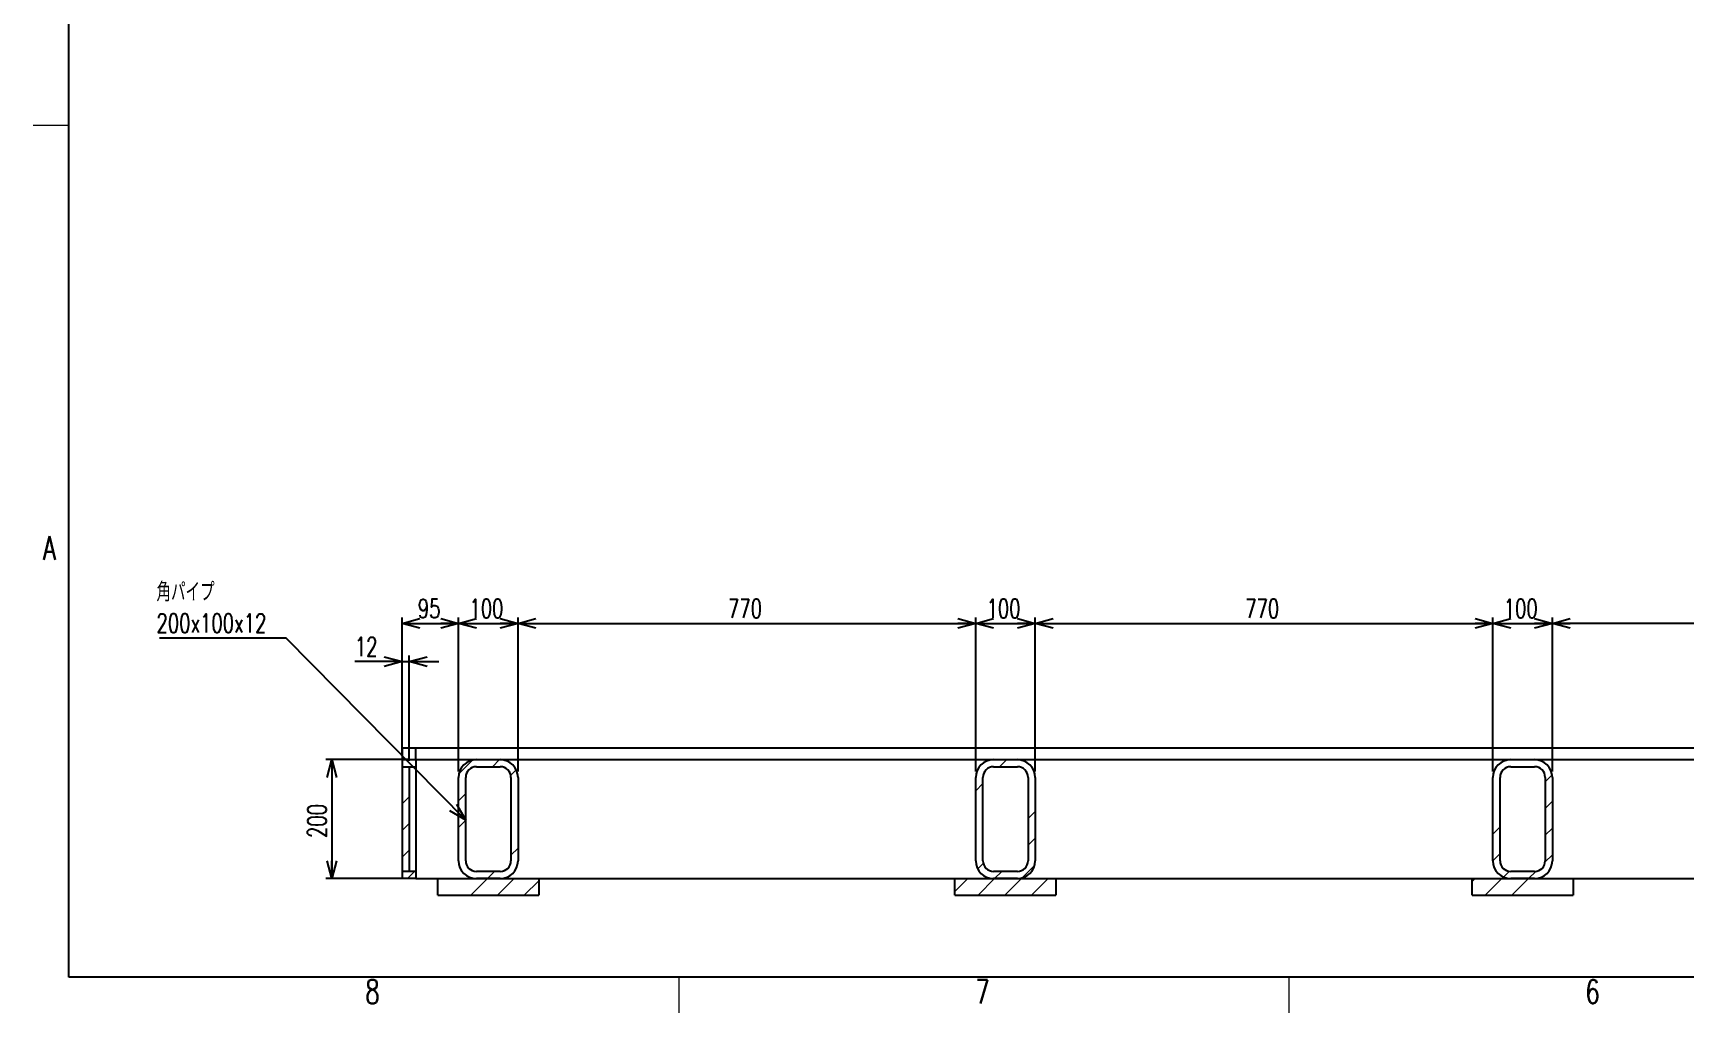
# Model space of a CAD drawing. Header units: millimetres. Extents: x 30 to 8380, y 30 to 5898.
# Drawn here: x 40 to 2819, y 40 to 1687 of the extents above; entities that cross this region are included whole.
import ezdxf

# ---------------------------------------------------------------- set-up
doc = ezdxf.new("R2010")
doc.units = ezdxf.units.MM
doc.header["$LTSCALE"] = 10
doc.layers.add('FORMAT', color=7, linetype='Continuous')
doc.styles.add('SLDTEXTSTYLE0', font='TXT', dxfattribs={"width": 0.7, "bigfont": 'bigfont'})
doc.styles.get("Standard").update_dxf_attribs({"font": 'txt', "bigfont": 'bigfont'})
doc.dimstyles.new('SLDDIMSTYLE2', dxfattribs={"dimtxt": 36.380208, "dimasz": 30, "dimexe": 0, "dimexo": 0.0625, "dimgap": 9.095052, "dimtad": 3, "dimrnd": 1e-09, "dimzin": 12, "dimdsep": 46, "dimtxsty": 'SLDTEXTSTYLE0', "dimblk1": 'OPEN30', "dimblk2": 'OPEN30', "dimsah": 1, "dimcen": 0.09, "dimadec": 0, "dimazin": 3, "dimtfac": 1, "dimtdec": 3, "dimtmove": 0, "dimatfit": 0, "dimldrblk": 'OPEN30', "dimfxl": 1, "dimfrac": 2, "dimtolj": 1, "dimtzin": 12, "dimarcsym": 0})
doc.dimstyles.new('SLDDIMSTYLE3', dxfattribs={"dimtxt": 36.380208, "dimasz": 30, "dimexe": 0, "dimexo": 0.0625, "dimgap": 9.095052, "dimtad": 3, "dimrnd": 1e-09, "dimzin": 12, "dimdsep": 46, "dimtxsty": 'SLDTEXTSTYLE0', "dimblk1": 'OPEN30', "dimblk2": 'OPEN30', "dimsah": 1, "dimcen": 0.09, "dimadec": 0, "dimazin": 3, "dimtfac": 1, "dimtdec": 3, "dimtofl": 0, "dimtmove": 0, "dimatfit": 3, "dimldrblk": 'OPEN30', "dimfxl": 1, "dimfrac": 2, "dimtolj": 1, "dimtzin": 12, "dimarcsym": 0})
doc.dimstyles.new('SLDDIMSTYLE9', dxfattribs={"dimtxt": 0.18, "dimasz": 30, "dimexe": 0, "dimexo": 0.0625, "dimgap": 0, "dimtad": 0, "dimtih": 1, "dimtoh": 1, "dimdec": 0, "dimrnd": 1e-09, "dimzin": 0, "dimdsep": 46, "dimtxsty": 'Standard', "dimblk1": 'OPEN30', "dimblk2": 'OPEN30', "dimsah": 1, "dimcen": 0.09, "dimadec": 0, "dimazin": 0, "dimtfac": 30, "dimtdec": 0, "dimtofl": 0, "dimtmove": 0, "dimatfit": 3, "dimldrblk": 'OPEN30', "dimfxl": 1, "dimfrac": 2, "dimtolj": 1, "dimtzin": 0, "dimarcsym": 0})

# ---------------------------------------------------------------- blocks, each defined once
blk = doc.blocks.new('_Open30')
at = {"color": 0, "linetype": 'ByBlock', "lineweight": -2}
for p, q in [((-1, 0.267949), (0, 0)), ((0, 0), (-1, -0.267949)), ((0, 0), (-1, 0))]:
    blk.add_line(p, q, dxfattribs=at)
blk = doc.blocks.new('_D_173')
at = {"layer": 'FORMAT', "transparency": 16777216}
for p, q in [((2595.9, 445.8), (2595.9, 704.7)), ((3365.9, 694.7), (2595.9, 694.7)), ((3365.9, 445.8), (3365.9, 704.7))]:
    blk.add_line(p, q, dxfattribs=at)
at = {"layer": 'FORMAT', "transparency": 16777216, "xscale": 30, "yscale": 30, "rotation": 180}
blk.add_blockref('_Open30', (2595.9, 694.7, 111), dxfattribs=at)
at = {"layer": 'FORMAT', "transparency": 16777216, "xscale": 30, "yscale": 30}
blk.add_blockref('_Open30', (3365.9, 694.7, 111), dxfattribs=at)
at = {"layer": 'FORMAT', "transparency": 16777216, "insert": (2949.1, 735.7), "char_height": 31.75, "attachment_point": 1, "style": 'SLDTEXTSTYLE0'}
blk.add_mtext('770', dxfattribs=at)
blk = doc.blocks.new('_D_174')
at = {"layer": 'FORMAT', "transparency": 16777216}
for p, q in [((2495.9, 445.8), (2495.9, 704.7)), ((2495.9, 694.7), (2595.9, 694.7)), ((2595.9, 445.8), (2595.9, 704.7))]:
    blk.add_line(p, q, dxfattribs=at)
at = {"layer": 'FORMAT', "transparency": 16777216, "xscale": 30, "yscale": 30, "rotation": 180}
blk.add_blockref('_Open30', (2495.9, 694.7, 111), dxfattribs=at)
at = {"layer": 'FORMAT', "transparency": 16777216, "xscale": 30, "yscale": 30}
blk.add_blockref('_Open30', (2595.9, 694.7, 111), dxfattribs=at)
at = {"layer": 'FORMAT', "transparency": 16777216, "insert": (2514.1, 735.7), "char_height": 31.75, "attachment_point": 1, "style": 'SLDTEXTSTYLE0'}
blk.add_mtext('100', dxfattribs=at)
blk = doc.blocks.new('_D_175')
at = {"layer": 'FORMAT', "transparency": 16777216}
for p, q in [((1725.9, 445.8), (1725.9, 704.7)), ((1725.9, 694.7), (2495.9, 694.7)), ((2495.9, 445.8), (2495.9, 704.7))]:
    blk.add_line(p, q, dxfattribs=at)
at = {"layer": 'FORMAT', "transparency": 16777216, "xscale": 30, "yscale": 30, "rotation": 180}
blk.add_blockref('_Open30', (1725.9, 694.7, 111), dxfattribs=at)
at = {"layer": 'FORMAT', "transparency": 16777216, "xscale": 30, "yscale": 30}
blk.add_blockref('_Open30', (2495.9, 694.7, 111), dxfattribs=at)
at = {"layer": 'FORMAT', "transparency": 16777216, "insert": (2079.1, 735.7), "char_height": 31.75, "attachment_point": 1, "style": 'SLDTEXTSTYLE0'}
blk.add_mtext('770', dxfattribs=at)
blk = doc.blocks.new('_D_176')
at = {"layer": 'FORMAT', "transparency": 16777216}
for p, q in [((1625.9, 445.8), (1625.9, 704.7)), ((1625.9, 694.7), (1725.9, 694.7)), ((1725.9, 445.8), (1725.9, 704.7))]:
    blk.add_line(p, q, dxfattribs=at)
at = {"layer": 'FORMAT', "transparency": 16777216, "xscale": 30, "yscale": 30, "rotation": 180}
blk.add_blockref('_Open30', (1625.9, 694.7, 111), dxfattribs=at)
at = {"layer": 'FORMAT', "transparency": 16777216, "xscale": 30, "yscale": 30}
blk.add_blockref('_Open30', (1725.9, 694.7, 111), dxfattribs=at)
at = {"layer": 'FORMAT', "transparency": 16777216, "insert": (1644.1, 735.7), "char_height": 31.75, "attachment_point": 1, "style": 'SLDTEXTSTYLE0'}
blk.add_mtext('100', dxfattribs=at)
blk = doc.blocks.new('_D_177')
at = {"layer": 'FORMAT', "transparency": 16777216}
for p, q in [((855.9, 445.8), (855.9, 704.7)), ((855.9, 694.7), (1625.9, 694.7)), ((1625.9, 445.8), (1625.9, 704.7))]:
    blk.add_line(p, q, dxfattribs=at)
at = {"layer": 'FORMAT', "transparency": 16777216, "xscale": 30, "yscale": 30, "rotation": 180}
blk.add_blockref('_Open30', (855.9, 694.7, 111), dxfattribs=at)
at = {"layer": 'FORMAT', "transparency": 16777216, "xscale": 30, "yscale": 30}
blk.add_blockref('_Open30', (1625.9, 694.7, 111), dxfattribs=at)
at = {"layer": 'FORMAT', "transparency": 16777216, "insert": (1209.1, 735.7), "char_height": 31.75, "attachment_point": 1, "style": 'SLDTEXTSTYLE0'}
blk.add_mtext('770', dxfattribs=at)
blk = doc.blocks.new('_D_178')
at = {"layer": 'FORMAT', "transparency": 16777216}
for p, q in [((755.9, 445.8), (755.9, 704.7)), ((755.9, 694.7), (855.9, 694.7)), ((855.9, 445.8), (855.9, 704.7))]:
    blk.add_line(p, q, dxfattribs=at)
at = {"layer": 'FORMAT', "transparency": 16777216, "xscale": 30, "yscale": 30, "rotation": 180}
blk.add_blockref('_Open30', (755.9, 694.7, 111), dxfattribs=at)
at = {"layer": 'FORMAT', "transparency": 16777216, "xscale": 30, "yscale": 30}
blk.add_blockref('_Open30', (855.9, 694.7, 111), dxfattribs=at)
at = {"layer": 'FORMAT', "transparency": 16777216, "insert": (774.1, 735.7), "char_height": 31.75, "attachment_point": 1, "style": 'SLDTEXTSTYLE0'}
blk.add_mtext('100', dxfattribs=at)
blk = doc.blocks.new('_D_179')
at = {"layer": 'FORMAT', "transparency": 16777216}
for p, q in [((672.5, 465.8), (532.6, 465.8)), ((542.6, 465.8), (542.6, 265.8)), ((674.1, 265.8), (532.6, 265.8))]:
    blk.add_line(p, q, dxfattribs=at)
at = {"layer": 'FORMAT', "transparency": 16777216, "xscale": 30, "yscale": 30}
for p, rotation in [((542.6, 465.8, 111), 90), ((542.6, 265.8, 111), 270)]:
    blk.add_blockref('_Open30', p, dxfattribs=dict(at, rotation=rotation))
at = {"layer": 'FORMAT', "transparency": 16777216, "insert": (501.7, 334), "char_height": 31.75, "attachment_point": 1, "rotation": 90, "style": 'SLDTEXTSTYLE0'}
blk.add_mtext('200', dxfattribs=at)
blk = doc.blocks.new('_D_180')
at = {"layer": 'FORMAT', "transparency": 16777216}
for p, q in [((660.9, 475.8), (660.9, 640.6)), ((672.9, 463.8), (672.9, 640.6)), ((660.9, 630.6), (581.3, 630.6)), ((660.9, 630.6), (672.9, 630.6)), ((672.9, 630.6), (722.9, 630.6))]:
    blk.add_line(p, q, dxfattribs=at)
at = {"layer": 'FORMAT', "transparency": 16777216, "xscale": 30, "yscale": 30}
blk.add_blockref('_Open30', (660.9, 630.6, 111), dxfattribs=at)
at = {"layer": 'FORMAT', "transparency": 16777216, "xscale": 30, "yscale": 30, "rotation": 180}
blk.add_blockref('_Open30', (672.9, 630.6, 111), dxfattribs=at)
at = {"layer": 'FORMAT', "transparency": 16777216, "insert": (581.3, 671.5), "char_height": 31.75, "attachment_point": 1, "style": 'SLDTEXTSTYLE0'}
blk.add_mtext('12', dxfattribs=at)
blk = doc.blocks.new('_D_181')
at = {"layer": 'FORMAT', "transparency": 16777216}
for p, q in [((660.9, 475.8), (660.9, 704.7)), ((660.9, 694.7), (755.9, 694.7)), ((755.9, 445.8), (755.9, 704.7))]:
    blk.add_line(p, q, dxfattribs=at)
at = {"layer": 'FORMAT', "transparency": 16777216, "xscale": 30, "yscale": 30, "rotation": 180}
blk.add_blockref('_Open30', (660.9, 694.7, 111), dxfattribs=at)
at = {"layer": 'FORMAT', "transparency": 16777216, "xscale": 30, "yscale": 30}
blk.add_blockref('_Open30', (755.9, 694.7, 111), dxfattribs=at)
at = {"layer": 'FORMAT', "transparency": 16777216, "insert": (687.2, 735.7), "char_height": 31.75, "attachment_point": 1, "style": 'SLDTEXTSTYLE0'}
blk.add_mtext('95', dxfattribs=at)
blk = doc.blocks.new('SW_NOTE_0_1')
at = {"layer": 'FORMAT', "color": 0}
blk.add_line((-212.5, 0), (0, 0), dxfattribs=at)
at = {"layer": 'FORMAT', "color": 0, "char_height": 31.75, "attachment_point": 1, "style": 'SLDTEXTSTYLE0'}
for s, insert in [('角パイプ', (-217.4, 93.2)), ('200x100x12', (-217.4, 40.8))]:
    blk.add_mtext(s, dxfattribs=dict(at, insert=insert))

msp = doc.modelspace()

# ---------------------------------------------------------------- hatches: boundary and pattern name
at = {"layer": 'FORMAT', "linetype": 'Continuous', "lineweight": 18}
h = msp.add_hatch(dxfattribs=at)
h.set_pattern_fill('ANSI34', color=256, scale=10, style=0)
h.paths.add_polyline_path([(684.0922314, 465.7516508), (660.87817, 465.7516508), (660.87817, 453.7516508), (684.0922314, 453.7516508)], flags=0)
h = msp.add_hatch(dxfattribs=at)
h.set_pattern_fill('ANSI34', color=256, scale=10, style=0)
h.paths.add_polyline_path([(672.87817, 277.7516508), (672.87817, 453.7516508), (660.87817, 453.7516508), (660.87817, 277.7516508)], flags=0)
h = msp.add_hatch(dxfattribs=at)
h.set_pattern_fill('ANSI34', color=256, scale=10, style=0)
edge = h.paths.add_edge_path(flags=0)
edge.add_line((825.87817, 465.7516508), (785.87817, 465.7516508))
edge.add_arc((785.87817, 435.7516508), 30, 90, 180)
edge.add_line((755.87817, 435.7516508), (755.87817, 295.7516508))
edge.add_arc((785.87817, 295.7516508), 30, 180, 270)
edge.add_line((785.87817, 265.7516508), (825.87817, 265.7516508))
edge.add_arc((825.87817, 295.7516508), 30, 270, 360)
edge.add_line((855.87817, 295.7516508), (855.87817, 435.7516508))
edge.add_arc((825.87817, 435.7516508), 30, 0, 90)
edge = h.paths.add_edge_path(flags=0)
edge.add_line((767.87817, 295.7516508), (767.87817, 435.7516508))
edge.add_arc((785.87817, 435.7516508), 18, 90, 180, ccw=False)
edge.add_line((785.87817, 453.7516508), (825.87817, 453.7516508))
edge.add_arc((825.87817, 435.7516508), 18, 0, 90, ccw=False)
edge.add_line((843.87817, 435.7516508), (843.87817, 295.7516508))
edge.add_arc((825.87817, 295.7516508), 18, 270, 360, ccw=False)
edge.add_line((825.87817, 277.7516508), (785.87817, 277.7516508))
edge.add_arc((785.87817, 295.7516508), 18, 180, 270, ccw=False)
h = msp.add_hatch(dxfattribs=at)
h.set_pattern_fill('ANSI34', color=256, scale=10, style=0)
edge = h.paths.add_edge_path(flags=0)
edge.add_arc((1695.87817, 435.7516508), 30, 0, 90)
edge.add_line((1695.87817, 465.7516508), (1655.87817, 465.7516508))
edge.add_arc((1655.87817, 435.7516508), 30, 90, 180)
edge.add_line((1625.87817, 435.7516508), (1625.87817, 295.7516508))
edge.add_arc((1655.87817, 295.7516508), 30, 180, 270)
edge.add_line((1655.87817, 265.7516508), (1695.87817, 265.7516508))
edge.add_arc((1695.87817, 295.7516508), 30, 270, 360)
edge.add_line((1725.87817, 295.7516508), (1725.87817, 435.7516508))
edge = h.paths.add_edge_path(flags=0)
edge.add_line((1637.87817, 295.7516508), (1637.87817, 435.7516508))
edge.add_arc((1655.87817, 435.7516508), 18, 90, 180, ccw=False)
edge.add_line((1655.87817, 453.7516508), (1695.87817, 453.7516508))
edge.add_arc((1695.87817, 435.7516508), 18, 0, 90, ccw=False)
edge.add_line((1713.87817, 435.7516508), (1713.87817, 295.7516508))
edge.add_arc((1695.87817, 295.7516508), 18, 270, 360, ccw=False)
edge.add_line((1695.87817, 277.7516508), (1655.87817, 277.7516508))
edge.add_arc((1655.87817, 295.7516508), 18, 180, 270, ccw=False)
h = msp.add_hatch(dxfattribs=at)
h.set_pattern_fill('ANSI34', color=256, scale=10, style=0)
edge = h.paths.add_edge_path(flags=0)
edge.add_line((2565.87817, 465.7516508), (2525.87817, 465.7516508))
edge.add_arc((2525.87817, 435.7516508), 30, 90, 180)
edge.add_line((2495.87817, 435.7516508), (2495.87817, 295.7516508))
edge.add_arc((2525.87817, 295.7516508), 30, 180, 270)
edge.add_line((2525.87817, 265.7516508), (2565.87817, 265.7516508))
edge.add_arc((2565.87817, 295.7516508), 30, 270, 360)
edge.add_line((2595.87817, 295.7516508), (2595.87817, 435.7516508))
edge.add_arc((2565.87817, 435.7516508), 30, 0, 90)
edge = h.paths.add_edge_path(flags=0)
edge.add_line((2507.87817, 295.7516508), (2507.87817, 435.7516508))
edge.add_arc((2525.87817, 435.7516508), 18, 90, 180, ccw=False)
edge.add_line((2525.87817, 453.7516508), (2565.87817, 453.7516508))
edge.add_arc((2565.87817, 435.7516508), 18, 0, 90, ccw=False)
edge.add_line((2583.87817, 435.7516508), (2583.87817, 295.7516508))
edge.add_arc((2565.87817, 295.7516508), 18, 270, 360, ccw=False)
edge.add_line((2565.87817, 277.7516508), (2525.87817, 277.7516508))
edge.add_arc((2525.87817, 295.7516508), 18, 180, 270, ccw=False)
h = msp.add_hatch(dxfattribs=at)
h.set_pattern_fill('ANSI34', color=256, scale=10, style=0)
h.paths.add_polyline_path([(660.87817, 265.7516508), (684.0922314, 265.7516508), (684.0922314, 277.7516508), (660.87817, 277.7516508)], flags=0)
h = msp.add_hatch(dxfattribs=at)
h.set_pattern_fill('ANSI34', color=256, scale=10, style=0)
h.paths.add_polyline_path([(890.87817, 265.7516508), (720.87817, 265.7516508), (720.87817, 237.7516508), (890.87817, 237.7516508)], flags=0)
h = msp.add_hatch(dxfattribs=at)
h.set_pattern_fill('ANSI34', color=256, scale=10, style=0)
h.paths.add_polyline_path([(1760.87817, 265.7516508), (1590.87817, 265.7516508), (1590.87817, 237.7516508), (1760.87817, 237.7516508)], flags=0)
h = msp.add_hatch(dxfattribs=at)
h.set_pattern_fill('ANSI34', color=256, scale=10, style=0)
h.paths.add_polyline_path([(2630.87817, 265.7516508), (2460.87817, 265.7516508), (2460.87817, 237.7516508), (2630.87817, 237.7516508)], flags=0)

# ---------------------------------------------------------------- linework, layer by layer
at = {"color": 7, "linetype": 'Continuous', "lineweight": 25}
for p, q in [((660.87817, 485.7516508), (660.87817, 465.7516508)), ((660.87817, 485.7516508), (684.0922314, 485.7516508)), ((684.0922314, 465.7516508), (684.0922314, 485.7516508)), ((684.0922314, 485.7516508), (5206.8964818, 485.7516508)), ((660.87817, 465.7516508), (684.0922314, 465.7516508)), ((660.87817, 465.7516508), (660.87817, 453.7516508)), ((660.87817, 453.7516508), (684.0922314, 453.7516508)), ((660.87817, 453.7516508), (660.87817, 277.7516508)), ((660.87817, 453.7516508), (672.87817, 453.7516508)), ((672.87817, 453.7516508), (672.87817, 277.7516508)), ((684.0922314, 465.7516508), (684.0922314, 453.7516508)), ((684.0922314, 465.7516508), (785.87817, 465.7516508)), ((684.0922314, 453.7516508), (684.0922314, 435.7516508)), ((785.87817, 465.7516508), (825.87817, 465.7516508)), ((785.87817, 453.7516508), (825.87817, 453.7516508)), ((825.87817, 465.7516508), (1655.87817, 465.7516508)), ((1655.87817, 465.7516508), (1695.87817, 465.7516508)), ((1655.87817, 453.7516508), (1695.87817, 453.7516508)), ((1695.87817, 465.7516508), (2525.87817, 465.7516508)), ((2525.87817, 465.7516508), (2565.87817, 465.7516508)), ((2525.87817, 453.7516508), (2565.87817, 453.7516508)), ((2565.87817, 465.7516508), (3395.87817, 465.7516508)), ((684.0922314, 435.7516508), (684.0922314, 295.7516508)), ((755.87817, 295.7516508), (755.87817, 435.7516508)), ((767.87817, 295.7516508), (767.87817, 435.7516508)), ((843.87817, 435.7516508), (843.87817, 295.7516508)), ((855.87817, 435.7516508), (855.87817, 295.7516508)), ((1625.87817, 295.7516508), (1625.87817, 435.7516508)), ((1637.87817, 295.7516508), (1637.87817, 435.7516508)), ((1713.87817, 435.7516508), (1713.87817, 295.7516508)), ((1725.87817, 435.7516508), (1725.87817, 295.7516508)), ((2495.87817, 295.7516508), (2495.87817, 435.7516508)), ((2507.87817, 295.7516508), (2507.87817, 435.7516508)), ((2583.87817, 435.7516508), (2583.87817, 295.7516508)), ((2595.87817, 435.7516508), (2595.87817, 295.7516508)), ((684.0922314, 295.7516508), (684.0922314, 277.7516508)), ((684.0922314, 277.7516508), (660.87817, 277.7516508)), ((660.87817, 277.7516508), (660.87817, 265.7516508)), ((672.87817, 277.7516508), (660.87817, 277.7516508)), ((684.0922314, 265.7516508), (660.87817, 265.7516508)), ((684.0922314, 277.7516508), (684.0922314, 265.7516508)), ((684.0922314, 265.7516508), (720.87817, 265.7516508)), ((720.87817, 237.7516508), (720.87817, 265.7516508)), ((720.87817, 265.7516508), (890.87817, 265.7516508)), ((825.87817, 277.7516508), (785.87817, 277.7516508)), ((825.87817, 265.7516508), (785.87817, 265.7516508)), ((890.87817, 265.7516508), (890.87817, 237.7516508)), ((890.87817, 265.7516508), (1590.87817, 265.7516508)), ((1590.87817, 237.7516508), (1590.87817, 265.7516508)), ((1590.87817, 265.7516508), (1760.87817, 265.7516508)), ((1695.87817, 277.7516508), (1655.87817, 277.7516508)), ((1695.87817, 265.7516508), (1655.87817, 265.7516508)), ((1760.87817, 265.7516508), (1760.87817, 237.7516508)), ((1760.87817, 265.7516508), (2460.87817, 265.7516508)), ((2460.87817, 265.7516508), (2630.87817, 265.7516508)), ((2460.87817, 237.7516508), (2460.87817, 265.7516508)), ((2565.87817, 277.7516508), (2525.87817, 277.7516508)), ((2565.87817, 265.7516508), (2525.87817, 265.7516508)), ((2630.87817, 265.7516508), (3330.87817, 265.7516508)), ((2630.87817, 265.7516508), (2630.87817, 237.7516508)), ((720.87817, 237.7516508), (890.87817, 237.7516508)), ((1590.87817, 237.7516508), (1760.87817, 237.7516508)), ((2460.87817, 237.7516508), (2630.87817, 237.7516508))]:
    msp.add_line(p, q, dxfattribs=at)
for centre, radius, start, end in [((785.87817, 435.7516508), 30, 90, 180), ((785.87817, 435.7516508), 18, 90, 180), ((825.87817, 435.7516508), 30, 0, 90), ((825.87817, 435.7516508), 18, 0, 90), ((1655.87817, 435.7516508), 30, 90, 180), ((1655.87817, 435.7516508), 18, 90, 180), ((1695.87817, 435.7516508), 30, 0, 90), ((1695.87817, 435.7516508), 18, 0, 90), ((2525.87817, 435.7516508), 30, 90, 180), ((2525.87817, 435.7516508), 18, 90, 180), ((2565.87817, 435.7516508), 30, 0, 90), ((2565.87817, 435.7516508), 18, 0, 90), ((785.87817, 295.7516508), 30, 180, 270), ((785.87817, 295.7516508), 18, 180, 270), ((825.87817, 295.7516508), 18, 270, 0), ((825.87817, 295.7516508), 30, 270, 0), ((1655.87817, 295.7516508), 30, 180, 270), ((1655.87817, 295.7516508), 18, 180, 270), ((1695.87817, 295.7516508), 18, 270, 0), ((1695.87817, 295.7516508), 30, 270, 0), ((2525.87817, 295.7516508), 30, 180, 270), ((2525.87817, 295.7516508), 18, 180, 270), ((2565.87817, 295.7516508), 30, 270, 0), ((2565.87817, 295.7516508), 18, 270, 0)]:
    msp.add_arc(centre, radius, start, end, dxfattribs=at)
at = {"layer": 'FORMAT', "linetype": 'Continuous', "lineweight": 25}
for p, q in [((100, 100), (100, 5827.5)), ((8310, 100), (100, 100))]:
    msp.add_line(p, q, dxfattribs=at)
at = {"layer": 'FORMAT', "linetype": 'Continuous', "lineweight": 18}
for p, q in [((100, 1531.875), (40, 1531.875)), ((1126.25, 100), (1126.25, 40)), ((2152.5, 100), (2152.5, 40))]:
    msp.add_line(p, q, dxfattribs=at)

# ---------------------------------------------------------------- block references
at = {"layer": 'FORMAT'}
msp.add_blockref('SW_NOTE_0_1', (465.0300308, 670.2924145), dxfattribs=at)

# ---------------------------------------------------------------- texts
at = {"layer": 'FORMAT', "char_height": 39.6875, "attachment_point": 2, "style": 'SLDTEXTSTYLE0'}
for s, insert in [('A', (67.9329423, 841.5390409)), ('8', (611.0579423, 95.6015409)), ('7', (1637.3079423, 95.6015409)), ('6', (2663.5579423, 95.6015409))]:
    msp.add_mtext(s, dxfattribs=dict(at, insert=insert))

# ---------------------------------------------------------------- dimensions: what is measured, and where the dimension line sits
at = {"layer": 'FORMAT'}
for base, p1, p2, dimstyle, picture, middle in [((755.87817, 694.7480446), (660.87817, 465.7516508), (755.87817, 435.7516508), 'SLDDIMSTYLE3', '_D_181', (708.37817, 694.7480446)), ((855.87817, 694.7480446), (755.87817, 435.7516508), (855.87817, 435.7516508), 'SLDDIMSTYLE3', '_D_178', (805.87817, 694.7480446)), ((1625.87817, 694.7480446), (855.87817, 435.7516508), (1625.87817, 435.7516508), 'SLDDIMSTYLE3', '_D_177', (1240.87817, 694.7480446)), ((1725.87817, 694.7480446), (1625.87817, 435.7516508), (1725.87817, 435.7516508), 'SLDDIMSTYLE3', '_D_176', (1675.87817, 694.7480446)), ((2495.87817, 694.7480446), (1725.87817, 435.7516508), (2495.87817, 435.7516508), 'SLDDIMSTYLE3', '_D_175', (2110.87817, 694.7480446)), ((2595.87817, 694.7480446), (2495.87817, 435.7516508), (2595.87817, 435.7516508), 'SLDDIMSTYLE3', '_D_174', (2545.87817, 694.7480446)), ((2595.87817, 694.7480446), (3365.87817, 435.7516508), (2595.87817, 435.7516508), 'SLDDIMSTYLE3', '_D_173', (2980.87817, 694.7480446)), ((672.87817, 630.5921288), (660.87817, 465.7516508), (672.87817, 453.7516508), 'SLDDIMSTYLE2', '_D_180', (602.5078846, 630.5921288))]:
    dim = msp.add_linear_dim(base=base, p1=p1, p2=p2, dimstyle=dimstyle, dxfattribs=at)
    dim.commit()
    dim.dimension.update_dxf_attribs({"geometry": picture, "text_midpoint": middle, "dimtype": 160})
dim = msp.add_linear_dim(base=(542.6429159, 265.7516508), p1=(682.47817, 465.7516508), p2=(684.0922314, 265.7516508), angle=90, dimstyle='SLDDIMSTYLE3', dxfattribs=at)
dim.commit()
dim.dimension.update_dxf_attribs({"geometry": '_D_179', "text_midpoint": (542.6429159, 365.7516508), "dimtype": 160})

# ---------------------------------------------------------------- leaders
msp.add_leader([(767.87817, 364.0632068), (465.0300308, 670.2924145)], dimstyle='SLDDIMSTYLE9', dxfattribs=at)

doc.saveas('drawing.dxf')
